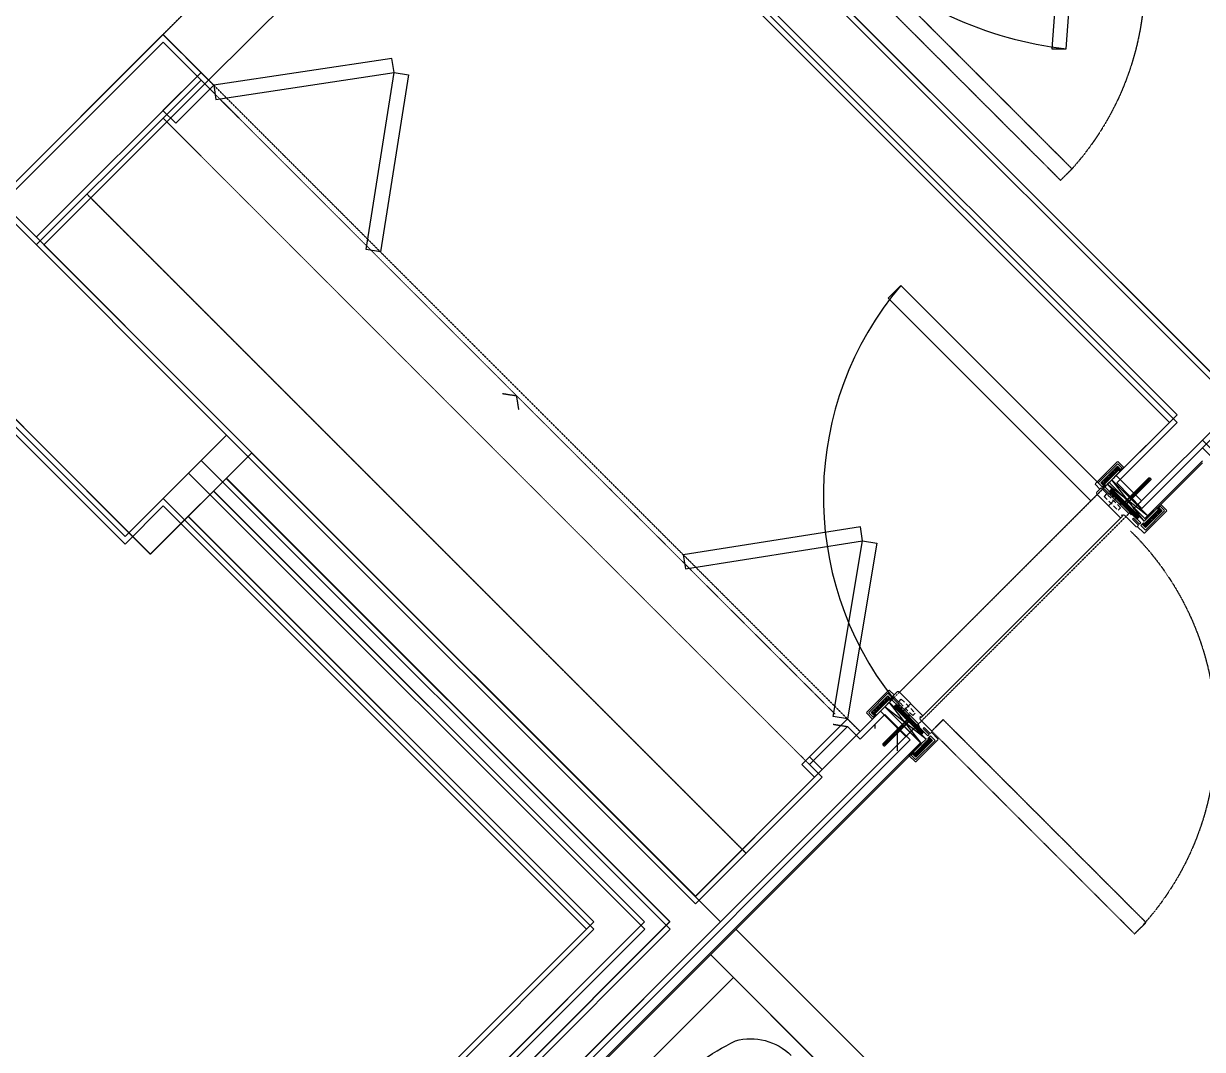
# Model space of a CAD drawing. Header units: millimetres. Extents: x 186805 to 449048, y 2167 to 51540.
# Drawn here: x 380867 to 384155, y 32261 to 35123 of the extents above; entities that cross this region are included whole.
import ezdxf

# ---------------------------------------------------------------- set-up
doc = ezdxf.new("R2010")
doc.units = ezdxf.units.MM
for name, pattern in [('BD$0$DASHDOT2', [0.5, 0.25, -0.125, 0, -0.125]), ('BD$0$HIDDEN', [0.375, 0.25, -0.125]), ('DASHDOT2', [0.5, 0.25, -0.125, 0, -0.125]), ('HIDDEN', [0.375, 0.25, -0.125]), ('HIDDEN2', [0.1875, 0.125, -0.0625]), ('XR-BAS2-BLOCK-A$0$DASHDOT2', [0.5, 0.25, -0.125, 0, -0.125])]:
    doc.linetypes.add(name, pattern=pattern)
doc.layers.get('0').update_dxf_attribs({"linetype": 'CONTINUOUS'})
for name, color, linetype, lineweight in [('0-60x60-C', 3, 'CONTINUOUS', 13), ('0-AKL-P1 TILES', 8, 'CONTINUOUS', 13), ('0-akl-plasterline', 9, 'CONTINUOUS', 13), ('3117.NEW ID XR$0$BB$0$a-conc', 6, 'CONTINUOUS', 30), ('3117.NEW ID XR$0$BD$0$a-conc', 6, 'CONTINUOUS', 30), ('3117.NEW ID XR$0$BD$0$a-sanit', 30, 'CONTINUOUS', 5), ('ARCHITRAVE', 2, 'CONTINUOUS', 13), ('BD$0$0-tiles', 9, 'CONTINUOUS', 5), ('BD$0$a-door', 8, 'CONTINUOUS', 9), ('BD$0$A-EQPM_ABOVE', 8, 'BD$0$DASHDOT2', 5), ('BD$0$A-SILL', 8, 'CONTINUOUS', 5), ('BD$0$a-wall', 8, 'CONTINUOUS', 30), ('Cabinet', 2, 'CONTINUOUS', 5), ('Countertop', 3, 'CONTINUOUS', 13), ('LINE 1 P1', 1, 'CONTINUOUS', 13), ('wall', 4, 'CONTINUOUS', 25)]:
    doc.layers.add(name, color=color, linetype=linetype, lineweight=lineweight)
for name, color, linetype in [('3117.NEW ID XR$0$a-conc', 140, 'CONTINUOUS'), ('3117.NEW ID XR$0$A-HATCH', 8, 'CONTINUOUS'), ('A-ABOV', 1, 'HIDDEN2'), ('A-ABOVE DOOR', 1, 'HIDDEN2'), ('A-CONC-BLDG', 6, 'CONTINUOUS'), ('a-door', 4, 'CONTINUOUS'), ('A-EQPM_ABOVE', 1, 'DASHDOT2'), ('a-wall', 140, 'CONTINUOUS'), ('BB$0$DOOR', 9, 'HIDDEN'), ('HATCH', 8, 'CONTINUOUS'), ('SANETARY', 1, 'CONTINUOUS'), ('STEEL', 8, 'CONTINUOUS'), ('XR-BAS2-BLOCK-A$0$A-EQPM_ABOVE', 1, 'XR-BAS2-BLOCK-A$0$DASHDOT2'), ('XR-BAS2-BLOCK-B$1$a-wall', 7, 'CONTINUOUS'), ('XR-GRD-BLOCKA$1$a-door', 3, 'CONTINUOUS'), ('XR-GRD-BLOCKA$1$a-wall', 7, 'CONTINUOUS')]:
    doc.layers.add(name, color=color, linetype=linetype)

# ---------------------------------------------------------------- blocks, each defined once
blk = doc.blocks.new('A$C7C4A1575')
at = {"layer": 'A-ABOV', "color": 8}
blk.add_line((66882.9, 15556), (67766.8, 16439.8), dxfattribs=at)
at = {"layer": 'A-ABOVE DOOR', "color": 8}
for p, q in [((65695, 18398.5), (65037.4, 17740.9)), ((65822.2, 18384.4), (67660.7, 16545.9)), ((65108.1, 17670.2), (65765.7, 18327.8))]:
    blk.add_line(p, q, dxfattribs=at)
at = {"layer": 'A-CONC-BLDG', "color": 8}
blk.add_lwpolyline([(68226.4, 16899.5), (68509.2, 17182.3), (67802.1, 17889.4), (67519.3, 17606.6)], close=True, dxfattribs=at)
at = {"layer": 'a-door', "color": 8, "lineweight": -3}
for points in [[(65963.7, 18455.1), (65928.3, 18490.5), (65822.2, 18384.4), (65857.6, 18349)], [(65857.6, 18349), (65897.1, 18342.8), (65815.4, 17852.5), (65775.8, 17858.7)], [(66315.5, 17891.2), (66309.2, 17930.7), (65815.4, 17852.5), (65821.6, 17813)], [(67160.4, 17046.2), (67199.9, 17039.9), (67121.7, 16546.1), (67082.2, 16552.3)], [(67731.4, 16687.3), (67766.8, 16652), (67660.7, 16545.9), (67625.4, 16581.3)], [(67625.4, 16581.3), (67619.1, 16620.8), (67121.7, 16546.1), (67128, 16506.6)], [(65188.3, 15669.1), (65228.3, 15669.1), (65287.4, 16479.6), (65247.4, 16479.6)]]:
    blk.add_lwpolyline(points, close=True, dxfattribs=at)
at = {"layer": 'a-door', "color": 8}
for points in [[(65695, 18398.5), (65659.6, 18363.2), (65730.3, 18292.5), (65765.7, 18327.8)], [(65037.4, 17740.9), (65072.7, 17776.3), (65143.4, 17705.6), (65108.1, 17670.2)]]:
    blk.add_lwpolyline(points, dxfattribs=at)
blk.add_lwpolyline([(65143.4, 17705.6), (65709.1, 17139.9), (65744.5, 17175.2), (65178.8, 17740.9)], close=True, dxfattribs=at)
blk.add_arc((65012.1, 17729.2), 912.7, 319.784, 38.1072, dxfattribs=at)
at = {"layer": 'a-door', "color": 8, "lineweight": -3}
blk.add_arc((65129.9, 15436.7), 1049.5, 46.8968, 83.5687, dxfattribs=at)
at = {"layer": 'a-wall', "color": 8}
for p, q in [((67590, 20081.4), (66423.9, 18915.3)), ((67660.7, 20010.7), (66565.3, 18915.3)), ((65695, 18398.5), (66776.8, 19480.4)), ((66352.6, 18914.7), (66918.3, 19480.4)), ((64867.6, 17571.2), (63205.9, 19232.9)), ((66423.3, 18985.4), (66387.9, 18950.1)), ((66353.2, 18915.3), (66388.5, 18950.7)), ((66352.6, 18914.7), (67590, 17677.3)), ((66423.9, 18915.3), (67626, 17713.3)), ((66565.3, 18915.3), (67696.7, 17784)), ((66281.9, 18844), (65765.7, 18327.8)), ((66281.9, 18844), (67519.3, 17606.6)), ((65695, 18398.5), (65765.7, 18327.8)), ((64231.3, 16934.8), (65037.4, 17740.9)), ((65037.4, 17740.9), (65108.1, 17670.2)), ((64938.4, 17500.5), (65108.1, 17670.2)), ((64938.4, 17500.5), (66882.9, 15556)), ((64832.3, 17394.4), (65893, 16333.8)), ((68120.3, 17005.5), (67660.7, 16545.9)), ((67766.8, 16439.8), (68226.4, 16899.5)), ((67660.7, 16545.9), (67766.8, 16439.8))]:
    blk.add_line(p, q, dxfattribs=at)
blk = doc.blocks.new('A$C32DD6ECA')
at = {"layer": '0-60x60-C', "color": 16, "xscale": 0.04183124983683228, "yscale": 0.04183124983683228, "zscale": 0.04183124983683228, "rotation": 180}
blk.add_blockref('A$C7C4A1575', (4397.08, 2202.64), dxfattribs=at)
blk = doc.blocks.new('A$C01635C6B')
at = {"layer": 'LINE 1 P1'}
for p, q in [((173.8, 3119.5), (173.8, 4969.7)), ((273.8, 3219.5), (273.8, 4969.7)), ((323.8, 3269.5), (323.8, 4969.7)), ((423.8, 3369.5), (423.8, 4969.7)), ((1973.1, 3369.5), (423.8, 3369.5)), ((1973.1, 3269.5), (323.8, 3269.5)), ((273.8, 3219.5), (1073.9, 3219.5)), ((173.8, 3119.5), (973.9, 3119.5))]:
    blk.add_line(p, q, dxfattribs=at)
blk.add_lwpolyline([(172.9, 5969.9), (572.9, 5969.9), (572.9, 4969.7), (172.9, 4969.7)], close=True, dxfattribs=at)
blk = doc.blocks.new('MB')
at = {"layer": 'STEEL'}
h = blk.add_hatch(dxfattribs=at)
h.set_pattern_fill('ANSI37', color=256, scale=20, style=0)
h.set_pattern_definition([(45, (-676.0703, -119.304), (-1.767767, 1.767767), []), (135, (-676.0703, -119.304), (-1.767767, -1.767767), [])])
edge = h.paths.add_edge_path()
edge.add_arc((2.5, 18.4), 2.5, 0, 180)
edge.add_arc((2.5, 18.4), 2.5, 0, 180, ccw=False)
edge = h.paths.add_edge_path()
edge.add_arc((2.5, -18.4), 2.5, 180, 360)
edge.add_line((5, 18.4), (5, -18.4))
edge.add_line((0, 18.4), (0, -18.4))
for p, q in [((0, 18.4), (0, -18.4)), ((5, 18.4), (5, -18.4))]:
    blk.add_line(p, q, dxfattribs=at)
for centre, start, end in [((2.5, 18.4), 0, 180), ((2.5, 18.4), 0, 180), ((2.5, -18.4), 180, 0)]:
    blk.add_arc(centre, 2.5, start, end, dxfattribs=at)
blk = doc.blocks.new('WP.2')
at = {"lineweight": 0}
h = blk.add_hatch(dxfattribs=at)
h.set_pattern_fill('LINE', color=8, scale=25, angle=90, style=0)
h.set_pattern_definition([(270, (1452.1806, -38810.5845), (3.125, -6e-16), [])])
h.paths.add_polyline_path([(18.4, 2.1), (18.4, -1.9), (67.5, -1.9), (67.5, 2.1)])
h = blk.add_hatch(dxfattribs=at)
h.set_pattern_fill('LINE', color=8, scale=25, angle=90, style=0)
h.set_pattern_definition([(270, (1477.088, -38810.5845), (3.125, -6e-16), [])])
h.paths.add_polyline_path([(43.3, 2.1), (43.3, -1.9), (92.4, -1.9), (92.4, 2.1)])
for p, q in [((-4.5, 4.5), (-4.5, -4.5)), ((-3.3, 4.5), (-4.5, 4.5)), ((-1, 6.5), (-2.3, 6.5)), ((-2.3, 6.5), (-2.3, -6.5)), ((-2.3, -3.5), (-2.3, 3.5)), ((0, -5.5), (0, 5.5)), ((94.6, 4), (0, 4)), ((94.6, 4), (96.6, 2)), ((96.6, -2), (96.6, 2)), ((-3.3, -4.5), (-4.5, -4.5)), ((-1, -6.5), (-2.3, -6.5)), ((94.6, -4), (0, -4)), ((96.6, -2), (94.6, -4))]:
    blk.add_line(p, q)
at = {"color": 8, "lineweight": 0}
for p, q in [((90.4, 2.1), (-2.3, 2.1)), ((7, -1.9), (7, 2.1)), ((18.4, -1.9), (18.4, 2.1)), ((96.3, 0.1), (90.4, 2.1)), ((96.3, 0.1), (90.4, -1.9)), ((90.4, -1.9), (-2.3, -1.9))]:
    blk.add_line(p, q, dxfattribs=at)
for centre, start, end in [((-3.3, 3.5), 0, 90), ((-1, 5.5), 0, 90), ((-3.3, -3.5), 270, 0), ((-1, -5.5), 270, 0)]:
    blk.add_arc(centre, 1, start, end)
blk = doc.blocks.new('A$C5C977968')
at = {"layer": 'HATCH'}
h = blk.add_hatch(dxfattribs=at)
h.set_pattern_fill('ANSI31', color=256, scale=20, style=0)
h.set_pattern_definition([(270, (-29553.0426, 63919.721), (-2.5, -2e-11), [])])
edge = h.paths.add_edge_path()
edge.add_line((7992, 4277), (7984.9, 4284.1))
edge.add_line((7984.9, 4284.1), (8009.7, 4308.9))
edge.add_ellipse((8011.5, 4307.1), major_axis=(-1.77, 1.77), ratio=1, start_angle=0.7071, end_angle=180)
edge.add_line((8013.3, 4305.4), (8039.3, 4331.4))
edge.add_ellipse((8037.6, 4333.2), major_axis=(1.77, 1.77), ratio=1, start_angle=270, end_angle=449.2929)
edge.add_line((8035.8, 4335), (8062, 4361.2))
edge.add_line((8062, 4361.2), (8069.1, 4354.1))
edge.add_line((8069.1, 4354.1), (7992, 4277))
h = blk.add_hatch(dxfattribs=at)
h.set_pattern_fill('ANSI31', color=256, scale=20, style=0)
h.set_pattern_definition([(180, (68228.6736, -33861.9953), (2e-11, -2.5), [])])
edge = h.paths.add_edge_path()
edge.add_line((8586, 3683), (8593, 3676))
edge.add_line((8593, 3676), (8617.8, 3700.8))
edge.add_ellipse((8616.1, 3702.5), major_axis=(-1.77, 1.77), ratio=1, start_angle=0, end_angle=179.2929, ccw=False)
edge.add_line((8614.3, 3704.3), (8640.4, 3730.4))
edge.add_ellipse((8642.1, 3728.6), major_axis=(1.77, 1.77), ratio=1, start_angle=-89.2929, end_angle=90, ccw=False)
edge.add_line((8643.9, 3726.9), (8670.1, 3753))
edge.add_line((8670.1, 3753), (8663, 3760.1))
edge.add_line((8663, 3760.1), (8586, 3683))
at = {"lineweight": 0}
for p, q in [((8039, 4413.1), (8048.2, 4422.3)), ((8043.3, 4413.1), (8050.3, 4420.2)), ((8045.4, 4411), (8052.5, 4418.1)), ((8047.5, 4408.9), (8054.6, 4416)), ((8049.6, 4406.8), (8056.7, 4413.8)), ((8051.7, 4404.6), (8058.8, 4411.7)), ((8053.9, 4402.5), (8060.9, 4409.6)), ((8056, 4400.4), (8063.1, 4407.5)), ((8058.1, 4398.3), (8065.2, 4405.4)), ((8060.2, 4396.2), (8067.3, 4403.2)), ((8062.4, 4394), (8069.4, 4401.1)), ((8064.5, 4391.9), (8071.5, 4399)), ((8066.6, 4389.8), (8073.7, 4396.9)), ((8068.7, 4387.7), (8075.8, 4394.7)), ((8070.8, 4385.6), (8077.9, 4392.6)), ((8073, 4383.4), (8080, 4390.5)), ((8075.1, 4381.3), (8082.2, 4388.4)), ((8077.2, 4379.2), (8084.3, 4386.3)), ((8079.3, 4377.1), (8086.4, 4384.1)), ((8081.4, 4374.9), (8088.5, 4382)), ((8081.4, 4370.7), (8090.6, 4379.9)), ((7933, 4307.1), (7923.8, 4297.9)), ((7933, 4302.8), (7925.9, 4295.8)), ((7935.1, 4300.7), (7928, 4293.6)), ((7937.2, 4298.6), (7930.1, 4291.5)), ((7939.3, 4296.5), (7932.2, 4289.4)), ((7941.4, 4294.3), (7934.4, 4287.3)), ((7943.6, 4292.2), (7936.5, 4285.1)), ((7945.7, 4290.1), (7938.6, 4283)), ((7947.8, 4288), (7940.7, 4280.9)), ((7949.9, 4285.9), (7942.9, 4278.8)), ((7952, 4283.7), (7945, 4276.7)), ((7954.2, 4281.6), (7947.1, 4274.5)), ((7956.3, 4279.5), (7949.2, 4272.4)), ((7958.4, 4277.4), (7951.3, 4270.3)), ((7960.5, 4275.2), (7953.5, 4268.2)), ((7962.7, 4273.1), (7955.6, 4266.1)), ((7964.8, 4271), (7957.7, 4263.9)), ((7966.9, 4268.9), (7959.8, 4261.8)), ((7969, 4266.8), (7961.9, 4259.7)), ((7971.1, 4264.6), (7964.1, 4257.6)), ((7975.4, 4264.6), (7966.2, 4255.4)), ((8679.7, 3772.5), (8688.8, 3781.7)), ((8683.9, 3772.5), (8691, 3779.6)), ((8686, 3770.4), (8693.1, 3777.4)), ((8688.1, 3768.2), (8695.2, 3775.3)), ((8690.3, 3766.1), (8697.3, 3773.2)), ((8692.4, 3764), (8699.5, 3771.1)), ((8694.5, 3761.9), (8701.6, 3769)), ((8696.6, 3759.8), (8703.7, 3766.8)), ((8698.7, 3757.6), (8705.8, 3764.7)), ((8700.9, 3755.5), (8707.9, 3762.6)), ((8703, 3753.4), (8710.1, 3760.5)), ((8705.1, 3751.3), (8712.2, 3758.3)), ((8707.2, 3749.2), (8714.3, 3756.2)), ((8709.4, 3747), (8716.4, 3754.1)), ((8711.5, 3744.9), (8718.5, 3752)), ((8713.6, 3742.8), (8720.7, 3749.9)), ((8715.7, 3740.7), (8722.8, 3747.7)), ((8717.8, 3738.6), (8724.9, 3745.6)), ((8720, 3736.4), (8727, 3743.5)), ((8722.1, 3734.3), (8729.2, 3741.4)), ((8722.1, 3730.1), (8731.3, 3739.3)), ((8573.6, 3666.4), (8564.4, 3657.2)), ((8573.6, 3662.2), (8566.5, 3655.1)), ((8575.7, 3660.1), (8568.6, 3653)), ((8577.8, 3657.9), (8570.8, 3650.9)), ((8580, 3655.8), (8572.9, 3648.7)), ((8582.1, 3653.7), (8575, 3646.6)), ((8584.2, 3651.6), (8577.1, 3644.5)), ((8586.3, 3649.5), (8579.2, 3642.4)), ((8588.4, 3647.3), (8581.4, 3640.3)), ((8590.6, 3645.2), (8583.5, 3638.1)), ((8592.7, 3643.1), (8585.6, 3636)), ((8594.8, 3641), (8587.7, 3633.9)), ((8596.9, 3638.8), (8589.9, 3631.8)), ((8599, 3636.7), (8592, 3629.7)), ((8601.2, 3634.6), (8594.1, 3627.5)), ((8603.3, 3632.5), (8596.2, 3625.4)), ((8605.4, 3630.4), (8598.3, 3623.3)), ((8607.5, 3628.2), (8600.5, 3621.2)), ((8609.7, 3626.1), (8602.6, 3619)), ((8611.8, 3624), (8604.7, 3616.9)), ((8616, 3624), (8606.8, 3614.8))]:
    blk.add_line(p, q, dxfattribs=at)
at = {"layer": '0-akl-plasterline'}
for p, q in [((9845.6, 6491), (7901.2, 4546.7)), ((7774, 4674), (8813.4, 5713.4)), ((10581.2, 5501.3), (10708.4, 5628.6)), ((11168.1, 5169), (10708.4, 5628.6)), ((11040.8, 5041.7), (10581.2, 5501.3)), ((9223.5, 3224.4), (11040.8, 5041.7)), ((11472.1, 4864.9), (10814.5, 4207.3)), ((8069.4, 4378.5), (7901.2, 4546.7)), ((10708.4, 4313.4), (9527.6, 3132.5)), ((10814.5, 4207.3), (10708.4, 4313.4)), ((8695.2, 3752.7), (8592.7, 3650.2)), ((8695.2, 3752.7), (8763.9, 3684)), ((8763.9, 3684), (8799.3, 3719.4)), ((8799.3, 3719.4), (8926.5, 3592.1)), ((8926.5, 3592.1), (8891.2, 3556.7)), ((9223.5, 3224.4), (8891.2, 3556.7)), ((9527.6, 3132.5), (10694.3, 1965.8))]:
    blk.add_line(p, q, dxfattribs=at)
at = {"layer": '3117.NEW ID XR$0$a-conc'}
for p, q in [((10531.7, 4511.3), (11168.1, 5147.7)), ((11450.9, 4864.9), (10814.5, 4228.5)), ((10814.5, 4228.5), (10531.7, 4511.3))]:
    blk.add_line(p, q, dxfattribs=at)
at = {"layer": '3117.NEW ID XR$0$A-HATCH'}
for p, q in [((7703.2, 4582.1), (7809.3, 4476)), ((8660.6, 3696.9), (8660.6, 3630.3)), ((8723.1, 3703.6), (8723.1, 3692.8))]:
    blk.add_line(p, q, dxfattribs=at)
at = {"layer": '3117.NEW ID XR$0$BB$0$a-conc'}
for p, q in [((10531.7, 4511.3), (11168.1, 5147.7)), ((11450.9, 4864.9), (10814.5, 4228.5)), ((10814.5, 4228.5), (10531.7, 4511.3))]:
    blk.add_line(p, q, dxfattribs=at)
at = {"layer": '3117.NEW ID XR$0$BD$0$a-conc'}
for p, q in [((10531.7, 4511.3), (11168.1, 5147.7)), ((11450.9, 4864.9), (10814.5, 4228.5)), ((10814.5, 4228.5), (10531.7, 4511.3))]:
    blk.add_line(p, q, dxfattribs=at)
at = {"layer": '3117.NEW ID XR$0$BD$0$a-sanit'}
for p, q in [((7915.4, 1937.5), (9110.4, 3132.5)), ((7986.1, 1866.8), (9181.1, 3061.8))]:
    blk.add_line(p, q, dxfattribs=at)
at = {"layer": 'A-EQPM_ABOVE'}
for p in [(10920.6, 5183.1), (10908.1, 5170.7)]:
    blk.add_line(p, (9082.1, 3344.6), dxfattribs=at)
at = {"layer": 'a-wall'}
for p, q in [((9824.6, 6491.2), (7880, 4546.7)), ((9824.6, 6491.2), (7880, 4546.7)), ((9824.4, 6491), (7880, 4546.7)), ((7774, 4652.8), (8834.6, 5713.4)), ((7774, 4652.8), (8834.6, 5713.4)), ((7774, 4652.8), (8834.6, 5713.4)), ((10602.4, 5501.3), (10708.4, 5607.4)), ((11168.1, 5147.7), (10708.4, 5607.4)), ((10708.4, 5395.2), (10602.4, 5501.3)), ((10708.4, 5395.2), (10602.4, 5501.3)), ((11062, 5041.7), (10708.4, 5395.2)), ((11062, 5041.7), (10708.4, 5395.2)), ((11062, 5041.7), (10708.4, 5395.2)), ((11062, 5041.7), (10708.4, 5395.2)), ((11062, 5041.7), (10708.4, 5395.2)), ((8048.4, 4378.3), (7880, 4546.7)), ((8048.4, 4378.3), (7880, 4546.7)), ((8048.4, 4378.3), (7880, 4546.7)), ((8048.4, 4378.3), (7880, 4546.7)), ((8048.4, 4378.3), (7880, 4546.7)), ((8048.4, 4378.3), (7880, 4546.7)), ((8048.4, 4378.3), (7880, 4546.7)), ((8048.4, 4378.3), (7880, 4546.7)), ((8048.4, 4378.3), (7880, 4546.7)), ((8048.4, 4378.3), (7880, 4546.7)), ((8048.4, 4378.3), (7880, 4546.7)), ((8048.4, 4378.3), (7880, 4546.7)), ((7880, 4546.7), (8048.4, 4378.3)), ((10531.7, 4511.3), (9223.5, 3203.2)), ((10531.7, 4511.3), (9223.5, 3203.2)), ((10531.7, 4511.3), (9223.5, 3203.2)), ((7809.3, 4476), (6147.6, 2814.3)), ((7809.3, 4476), (6147.6, 2814.3)), ((7809.3, 4476), (6147.6, 2814.3)), ((7978.7, 4306.6), (7809.3, 4476)), ((7978.7, 4306.6), (7809.3, 4476)), ((7978.7, 4306.6), (7809.3, 4476)), ((7978.7, 4306.6), (7809.3, 4476)), ((7978.7, 4306.6), (7809.3, 4476)), ((7978.7, 4306.6), (7809.3, 4476)), ((10602.4, 4440.6), (9294.2, 3132.5)), ((10602.4, 4440.6), (9294.2, 3132.5)), ((10602.4, 4440.6), (9294.2, 3132.5)), ((8048.4, 4378.3), (7978.7, 4306.6)), ((10637.7, 4405.3), (9364.9, 3132.5)), ((10637.7, 4405.3), (9364.9, 3132.5)), ((10637.7, 4405.3), (9364.9, 3132.5)), ((10708.4, 4334.6), (9506.4, 3132.5)), ((10708.4, 4334.6), (9506.4, 3132.5)), ((10708.4, 4334.6), (9506.4, 3132.5)), ((8695.2, 3731.5), (8624.5, 3660.8)), ((8695.2, 3731.5), (8763.9, 3662.8)), ((8763.9, 3662.8), (8799.3, 3698.2)), ((8799.3, 3698.2), (8905.3, 3592.1)), ((8657.8, 3627.5), (8624.5, 3660.8)), ((9718.5, 2566.8), (8657.8, 3627.5)), ((9718.5, 2566.8), (8657.8, 3627.5)), ((8905.3, 3592.1), (8870, 3556.7)), ((9223.5, 3203.2), (8870, 3556.7)), ((9223.5, 3203.2), (8870, 3556.7)), ((9223.5, 3203.2), (8870, 3556.7)), ((9859.9, 2566.8), (9294.2, 3132.5)), ((10531.7, 1965.8), (9364.9, 3132.5)), ((10531.7, 1965.8), (9364.9, 3132.5)), ((10673.1, 1965.8), (9506.4, 3132.5))]:
    blk.add_line(p, q, dxfattribs=at)
at = {"layer": 'ARCHITRAVE'}
for p, q in [((10708.4, 5628.6), (9845.8, 6491.2)), ((10581.2, 5501.3), (9718.5, 6364)), ((8044.7, 4430.1), (8033.4, 4418.8)), ((8033.4, 4418.8), (8040.4, 4411.7)), ((8036.9, 4415.3), (8046.1, 4424.4)), ((8040.4, 4411.7), (8042.6, 4413.8)), ((8042.6, 4413.8), (8082.2, 4374.2)), ((8046.1, 4424.4), (8092.8, 4377.8)), ((8099.8, 4377.8), (8047.5, 4430.1)), ((8082.2, 4374.2), (8080, 4372.1)), ((8092.8, 4377.8), (8083.6, 4368.6)), ((8083.6, 4368.6), (8092.8, 4377.8)), ((8087.1, 4365), (8099.8, 4377.8)), ((7992, 4277), (8069.1, 4354.1)), ((8062.4, 4347.4), (8037.6, 4322.6)), ((8039, 4281.6), (8103.7, 4346.3)), ((8055.3, 4340.3), (8065.9, 4350.9)), ((8057, 4338.5), (8055.3, 4340.3)), ((8060.6, 4342.1), (8057, 4338.5)), ((8085.3, 4370.4), (8058.8, 4343.8)), ((8058.8, 4343.8), (8060.6, 4342.1)), ((8062, 4361.2), (8069.1, 4354.1)), ((8064.1, 4345.6), (8062.4, 4347.4)), ((8067.7, 4349.1), (8064.1, 4345.6)), ((8065.9, 4350.9), (8067.7, 4349.1)), ((8070.1, 4348.1), (8088.9, 4366.8)), ((8073, 4345.2), (8070.1, 4348.1)), ((8091.7, 4364), (8073, 4345.2)), ((8080, 4372.1), (8087.1, 4365)), ((8081.8, 4366.8), (8654.6, 3794.1)), ((8088.9, 4366.8), (8085.3, 4370.4)), ((8105.1, 4350.6), (8091.7, 4364)), ((7916, 4301.4), (7927.3, 4312.7)), ((7930.8, 4309.2), (7921.6, 4300)), ((7927.3, 4312.7), (7934.4, 4305.7)), ((8034.1, 4319.1), (8009.3, 4294.3)), ((8035.8, 4317.3), (8034.1, 4319.1)), ((8039.4, 4320.9), (8035.8, 4317.3)), ((8037.6, 4322.6), (8039.4, 4320.9)), ((8050, 4335), (8071.2, 4313.8)), ((7968.3, 4246.3), (7916, 4298.6)), ((7921.6, 4300), (7968.3, 4253.3)), ((7934.4, 4305.7), (7932.2, 4303.5)), ((7932.2, 4303.5), (7971.8, 4263.9)), ((8005.8, 4290.8), (7981, 4266.1)), ((7984.6, 4262.5), (8001.5, 4279.5)), ((7984.9, 4284.1), (7992, 4277)), ((8004.4, 4276.7), (7987.4, 4259.7)), ((7994.5, 4255.4), (8027, 4288)), ((8001.5, 4279.5), (8004.4, 4276.7)), ((8007.6, 4289), (8005.8, 4290.8)), ((8011.1, 4292.6), (8007.6, 4289)), ((8009.3, 4294.3), (8011.1, 4292.6)), ((8029.8, 4288), (8031.1, 4286.7)), ((8031.1, 4286.7), (8031.8, 4287.4)), ((8031.8, 4287.4), (8033.2, 4288.8)), ((8032.6, 4285.2), (8034, 4286.6)), ((8032.6, 4285.2), (8036.2, 4281.6)), ((8034.7, 4287.3), (8033.2, 4288.8)), ((8034, 4286.6), (8034.7, 4287.3)), ((8034.4, 4283.4), (8592.4, 3725.4)), ((7968.3, 4253.3), (7977.5, 4262.5)), ((7977.5, 4262.5), (7968.3, 4253.3)), ((7981, 4259), (7968.3, 4246.3)), ((7971.8, 4263.9), (7974, 4266.1)), ((7974, 4266.1), (7981, 4259)), ((7981, 4266.1), (7984.6, 4262.5)), ((7987.4, 4259.7), (7991.6, 4255.4)), ((8590.6, 3730.1), (8655.3, 3794.8)), ((8672.9, 3782.7), (8654.2, 3764)), ((8659.5, 3796.2), (8672.9, 3782.7)), ((8674, 3778.1), (8686.7, 3790.9)), ((8686.7, 3783.8), (8677.5, 3774.6)), ((8677.5, 3774.6), (8686.7, 3783.8)), ((8686.7, 3790.9), (8739.1, 3738.6)), ((8733.4, 3737.1), (8686.7, 3783.8)), ((8586, 3683), (8663, 3760.1)), ((8643.9, 3741), (8622.7, 3762.2)), ((8656.3, 3753.4), (8631.6, 3728.7)), ((8651, 3751.6), (8647.5, 3748.1)), ((8649.3, 3746.3), (8659.9, 3756.9)), ((8652.8, 3749.9), (8651, 3751.6)), ((8679.3, 3776.4), (8652.8, 3749.9)), ((8654.2, 3764), (8657, 3761.2)), ((8658.1, 3758.7), (8654.6, 3755.2)), ((8654.6, 3755.2), (8656.3, 3753.4)), ((8657, 3761.2), (8675.8, 3779.9)), ((8659.9, 3756.9), (8658.1, 3758.7)), ((8670.1, 3753), (8663, 3760.1)), ((8681.1, 3771.1), (8674, 3778.1)), ((8675.8, 3779.9), (8679.3, 3776.4)), ((8683.2, 3773.2), (8681.1, 3771.1)), ((8722.8, 3733.6), (8683.2, 3773.2)), ((8564.4, 3685.5), (8596.9, 3718)), ((8594.2, 3723.6), (8590.6, 3727.2)), ((8594.2, 3723.6), (8595.6, 3725)), ((8595.6, 3725), (8596.3, 3725.7)), ((8595.7, 3722.1), (8596.4, 3722.8)), ((8596.9, 3720.9), (8595.7, 3722.1)), ((8596.3, 3725.7), (8597.8, 3724.3)), ((8596.4, 3722.8), (8597.8, 3724.3)), ((8628, 3725.1), (8603.3, 3700.4)), ((8629.8, 3730.4), (8626.3, 3726.9)), ((8626.3, 3726.9), (8628, 3725.1)), ((8631.6, 3728.7), (8629.8, 3730.4)), ((8647.5, 3748.1), (8649.3, 3746.3)), ((8720.7, 3731.5), (8722.8, 3733.6)), ((8727.7, 3724.4), (8720.7, 3731.5)), ((8724.2, 3727.9), (8733.4, 3737.1)), ((8739.1, 3735.7), (8727.7, 3724.4)), ((8568.6, 3678.4), (8564.4, 3682.7)), ((8585.6, 3695.4), (8568.6, 3678.4)), ((8571.5, 3675.6), (8588.4, 3692.6)), ((8599.8, 3696.8), (8575, 3672.1)), ((8588.4, 3692.6), (8585.6, 3695.4)), ((8593, 3676), (8586, 3683)), ((8601.5, 3702.1), (8598, 3698.6)), ((8598, 3698.6), (8599.8, 3696.8)), ((8603.3, 3700.4), (8601.5, 3702.1)), ((8567.9, 3672.1), (8555.2, 3659.4)), ((8555.2, 3659.4), (8607.5, 3607)), ((8562.3, 3659.4), (8571.5, 3668.5)), ((8571.5, 3668.5), (8562.3, 3659.4)), ((8608.9, 3612.7), (8562.3, 3659.4)), ((8575, 3665), (8567.9, 3672.1)), ((8575, 3672.1), (8571.5, 3675.6)), ((8572.9, 3662.9), (8575, 3665)), ((8612.5, 3623.3), (8572.9, 3662.9)), ((8618.1, 3621.9), (8608.9, 3612.7)), ((8610.4, 3607), (8621.7, 3618.3)), ((8614.6, 3625.4), (8612.5, 3623.3)), ((8621.7, 3618.3), (8614.6, 3625.4))]:
    blk.add_line(p, q, dxfattribs=at)
for centre, radius, start, end in [((8046.1, 4428.7), 2, 45, 135), ((8099.7, 4350), 5.47, 312.1975, 5.7274), ((7917.4, 4300), 2, 135, 225), ((8028.4, 4286.6), 2, 45, 135), ((8037.6, 4283), 2, 225, 315), ((7993.1, 4256.9), 2, 225, 315), ((8659, 3790.7), 5.47, 84.2726, 137.8025), ((8592, 3728.7), 2, 135, 225), ((8595.5, 3719.5), 2, 315, 45), ((8737.6, 3737.1), 2, 315, 45), ((8565.8, 3684.1), 2, 135, 225), ((8608.9, 3608.4), 2, 225, 315)]:
    blk.add_arc(centre, radius, start, end, dxfattribs=at)
at = {"layer": 'BB$0$DOOR'}
for p, q in [((8173, 5253.7), (8738.7, 5819.4)), ((8770.5, 5787.6), (8204.8, 5221.9)), ((8204.8, 5221.9), (8173, 5253.7)), ((7966.8, 3151.6), (8532.5, 3717.3)), ((8532.5, 3717.3), (8564.3, 3685.5)), ((8564.3, 3685.5), (7998.7, 3119.8)), ((7998.7, 3119.8), (7966.8, 3151.6))]:
    blk.add_line(p, q, dxfattribs=at)
for centre in [(8767.2, 5785), (8568.7, 3675.8), (8568.7, 3675.8), (8568.7, 3675.8)]:
    blk.add_arc(centre, 796.8, 134.5682, 221.7957, dxfattribs=at)
at = {"layer": 'BD$0$0-tiles'}
for p, q in [((7809.2, 4439.1), (7969.6, 4278.7)), ((7809.2, 4439.1), (7969.6, 4278.7)), ((7809.2, 4433.5), (7966.8, 4275.9)), ((7809.2, 4433.5), (7966.8, 4275.9)), ((8592.7, 3650.2), (9676.1, 2566.8)), ((8595.5, 3653), (9681.7, 2566.8))]:
    blk.add_line(p, q, dxfattribs=at)
at = {"layer": 'BD$0$a-door', "lineweight": -3}
for p, q in [((10602.4, 5501.3), (10567, 5465.9)), ((10602.4, 5501.3), (10567, 5465.9)), ((10708.4, 5395.2), (10602.4, 5501.3)), ((10708.4, 5395.2), (10602.4, 5501.3)), ((10673.1, 5359.9), (10708.4, 5395.2)), ((10673.1, 5359.9), (10708.4, 5395.2)), ((8799.3, 3698.2), (8905.3, 3592.1))]:
    blk.add_line(p, q, dxfattribs=at)
at = {"layer": 'BD$0$a-door', "linetype": 'HIDDEN', "lineweight": -3}
for p, q in [((10496.3, 5395.2), (10547, 5445.9)), ((10496.3, 5395.2), (10547, 5445.9)), ((9715.8, 4581.4), (9722, 4621)), ((9761.5, 4627.2), (9722, 4621)), ((8838.8, 3704.4), (8799.3, 3698.2))]:
    blk.add_line(p, q, dxfattribs=at)
at = {"layer": 'BD$0$A-EQPM_ABOVE'}
blk.add_line((10908.1, 5170.7), (9082.1, 3344.6), dxfattribs=at)
blk.add_line((10908.1, 5170.7), (9082.1, 3344.6), dxfattribs=at)
at = {"layer": 'BD$0$A-SILL', "linetype": 'BD$0$HIDDEN'}
for p, q in [((8834.2, 3733.1), (10602.4, 5501.3)), ((10708.4, 5395.2), (8905.3, 3592.1))]:
    blk.add_line(p, q, dxfattribs=at)
at = {"layer": 'BD$0$a-wall'}
for p, q in [((10708.4, 5395.2), (10602.4, 5501.3)), ((10708.4, 5395.2), (10602.4, 5501.3)), ((10708.4, 5395.2), (10602.4, 5501.3)), ((10708.4, 5395.2), (10602.4, 5501.3)), ((10496.3, 5395.2), (10547, 5445.9)), ((10496.3, 5395.2), (10547, 5445.9)), ((10708.4, 5395.2), (10602.4, 5289.2)), ((10708.4, 5395.2), (10602.4, 5289.2)), ((8695.2, 3731.5), (8763.9, 3662.8)), ((8695.2, 3731.5), (8763.9, 3662.8)), ((8695.2, 3731.5), (8763.9, 3662.8)), ((8909.3, 3596.1), (8870, 3556.7))]:
    blk.add_line(p, q, dxfattribs=at)
at = {"layer": 'Cabinet'}
blk.add_line((7966.8, 4275.9), (8069.4, 4378.5), dxfattribs=at)
for points in [[(8062, 4386.6), (8074.7, 4373.9), (7972.2, 4271.4), (7959.5, 4284.1)], [(8695.6, 3753), (8682.8, 3765.8), (8580.3, 3663.2), (8593, 3650.5)]]:
    blk.add_lwpolyline(points, close=True, dxfattribs=at)
at = {"layer": 'Countertop'}
for p, q in [((8044.3, 4436.8), (8028.1, 4420.6)), ((8028.1, 4420.6), (8081.8, 4366.8)), ((8108, 4376), (8047.2, 4436.8)), ((8095.2, 4360.5), (8108, 4373.2)), ((7909.3, 4301.8), (7925.5, 4318)), ((7925.5, 4318), (7959.5, 4284.1)), ((7970.1, 4238.1), (7909.3, 4298.9)), ((7990.9, 4256.2), (7972.9, 4238.1)), ((8669.4, 3786.3), (8682.1, 3799)), ((8685, 3799), (8745.8, 3738.2)), ((8729.5, 3719.1), (8675.8, 3772.8)), ((8745.8, 3735.4), (8729.5, 3719.1)), ((8565.1, 3682), (8547.1, 3664)), ((8547.1, 3661.1), (8607.9, 3600.3)), ((8627, 3616.6), (8593, 3650.5)), ((8610.7, 3600.3), (8627, 3616.6))]:
    blk.add_line(p, q, dxfattribs=at)
for centre, start, end in [((8045.7, 4435.4), 45, 135), ((8106.5, 4374.6), 315, 45), ((7910.7, 4300.3), 135, 225), ((7971.5, 4239.5), 225, 315), ((8683.5, 3797.6), 45, 135), ((8744.4, 3736.8), 315, 45), ((8548.5, 3662.5), 135, 225), ((8609.3, 3601.7), 225, 315)]:
    blk.add_arc(centre, 2, start, end, dxfattribs=at)
at = {"layer": 'HATCH'}
for p, q in [((7959.5, 4284.1), (8074.7, 4373.9)), ((7972.2, 4271.4), (8062, 4386.6)), ((7984.9, 4284.1), (8062, 4361.2)), ((8580.3, 3663.2), (8695.6, 3753)), ((8593, 3650.5), (8682.8, 3765.8)), ((8593, 3676), (8670.1, 3753))]:
    blk.add_line(p, q, dxfattribs=at)
at = {"layer": 'HATCH', "linetype": 'HIDDEN', "ltscale": 50}
for points in [[(8076.5, 4347.4), (8083.6, 4340.3), (8044.7, 4301.4), (8037.6, 4308.5)], [(8656.3, 3767.5), (8649.3, 3774.6), (8610.4, 3735.7), (8617.4, 3728.7)]]:
    blk.add_lwpolyline(points, close=True, dxfattribs=at)
at = {"layer": 'HATCH'}
for centre, start, end in [((8029.9, 4420.5), 296.0614, 333.9386), ((8030.6, 4419.8), 296.0614, 333.9386), ((8031.3, 4419.1), 296.0614, 333.9386), ((8032, 4418.4), 296.0614, 333.9386), ((8032.7, 4417.7), 296.0614, 333.9386), ((8033.4, 4416.9), 296.0614, 333.9386), ((8034.1, 4416.2), 296.0614, 333.9386), ((8034.9, 4415.5), 296.0614, 333.9386), ((8035.6, 4414.8), 296.0614, 333.9386), ((8036.3, 4414.1), 296.0614, 333.9386), ((8037, 4413.4), 296.0614, 333.9386), ((7925.6, 4316.2), 296.0614, 333.9386), ((7926.3, 4315.5), 296.0614, 333.9386), ((7927, 4314.8), 296.0614, 333.9386), ((7927.7, 4314.1), 296.0614, 333.9386), ((7928.4, 4313.4), 296.0614, 333.9386), ((7929.1, 4312.6), 296.0614, 333.9386), ((7929.8, 4311.9), 296.0614, 333.9386), ((7930.6, 4311.2), 296.0614, 333.9386), ((7931.3, 4310.5), 296.0614, 333.9386), ((7932, 4309.8), 296.0614, 333.9386), ((7932.7, 4309.1), 296.0614, 333.9386), ((8722.4, 3728), 116.0614, 153.9386), ((8723.1, 3727.3), 116.0614, 153.9386), ((8723.8, 3726.6), 116.0614, 153.9386), ((8724.5, 3725.9), 116.0614, 153.9386), ((8725.2, 3725.2), 116.0614, 153.9386), ((8725.9, 3724.5), 116.0614, 153.9386), ((8726.6, 3723.8), 116.0614, 153.9386), ((8727.3, 3723.1), 116.0614, 153.9386), ((8728, 3722.4), 116.0614, 153.9386), ((8728.7, 3721.7), 116.0614, 153.9386), ((8729.4, 3720.9), 116.0614, 153.9386), ((8618.1, 3623.7), 116.0614, 153.9386), ((8618.8, 3623), 116.0614, 153.9386), ((8619.5, 3622.3), 116.0614, 153.9386), ((8620.2, 3621.6), 116.0614, 153.9386), ((8620.9, 3620.9), 116.0614, 153.9386), ((8621.6, 3620.2), 116.0614, 153.9386), ((8622.3, 3619.5), 116.0614, 153.9386), ((8623, 3618.8), 116.0614, 153.9386), ((8623.7, 3618.1), 116.0614, 153.9386), ((8624.4, 3617.4), 116.0614, 153.9386), ((8625.1, 3616.7), 116.0614, 153.9386)]:
    blk.add_arc(centre, 3.85, start, end, dxfattribs=at)
at = {"layer": 'HATCH', "lineweight": 0}
blk.add_open_spline([(8677.6, 3774.7), (8676.8, 3774.6), (8675.4, 3774.8), (8673.5, 3776), (8672.6, 3776.7)], degree=3, knots=[7.717154, 7.717154, 7.717154, 7.717154, 10.30222, 12.466442, 12.466442, 12.466442, 12.466442], dxfattribs=at)
blk.add_open_spline([(8604.6, 3701.7), (8603.6, 3702), (8602.6, 3702), (8601.8, 3701.9)], degree=3, dxfattribs=at)
at = {"layer": 'SANETARY'}
blk.add_lwpolyline([(9364.9, 2750.6), (9117.5, 2998.1), (7986.1, 1866.8), (8233.6, 1619.3)], dxfattribs=at)
for centre, radius, start, end in [((9069.1, 2667.7), 159.4, 74.4154, 135), ((8757.1, 2107.6), 797, 46.7912, 63.5672)]:
    blk.add_arc(centre, radius, start, end, dxfattribs=at)
at = {"layer": 'XR-BAS2-BLOCK-A$0$A-EQPM_ABOVE'}
blk.add_line((10908.1, 5170.7), (9082.1, 3344.6), dxfattribs=at)
at = {"layer": 'XR-BAS2-BLOCK-B$1$a-wall'}
blk.add_line((10708.4, 5395.2), (10602.4, 5501.3), dxfattribs=at)
blk.add_line((10708.4, 5395.2), (10602.4, 5501.3), dxfattribs=at)
at = {"layer": 'XR-GRD-BLOCKA$1$a-door', "lineweight": -3}
for p, q in [((10602.4, 5501.3), (10567, 5465.9)), ((10602.4, 5501.3), (10567, 5465.9)), ((10708.4, 5395.2), (10602.4, 5501.3)), ((10708.4, 5395.2), (10602.4, 5501.3)), ((10708.4, 5395.2), (10602.4, 5501.3)), ((10708.4, 5395.2), (10602.4, 5501.3))]:
    blk.add_line(p, q, dxfattribs=at)
at = {"layer": 'XR-GRD-BLOCKA$1$a-wall'}
blk.add_line((10708.4, 5395.2), (10602.4, 5501.3), dxfattribs=at)
blk.add_line((10708.4, 5395.2), (10602.4, 5501.3), dxfattribs=at)
at = {"layer": 'HATCH', "extrusion": (0, 0, -1), "zscale": -1, "rotation": 44.99999999941044}
blk.add_blockref('WP.2', (-8022.7, 4321.9), dxfattribs=at)
at = {"layer": 'HATCH', "rotation": 315.0000000005895}
blk.add_blockref('WP.2', (8630.8, 3713.8), dxfattribs=at)
at = {"layer": 'wall', "extrusion": (0, 0, -1), "zscale": -1, "rotation": 224.9999999994105}
blk.add_blockref('MB', (-8022.8, 4321.9), dxfattribs=at)
at = {"layer": 'wall', "rotation": 135.0000000005896}
blk.add_blockref('MB', (8630.9, 3713.8), dxfattribs=at)

msp = doc.modelspace()

# ---------------------------------------------------------------- block references
at = {"linetype": 'ByBlock', "xscale": -0.999860634786382, "yscale": 0.999860634786382, "zscale": 0.999860634786382, "rotation": 44.9999999999602}
msp.add_blockref('A$C01635C6B', (385139.6, 30534.3), dxfattribs=at)
at = {"layer": '0-60x60-C', "color": 16, "xscale": 23.90557308239969, "yscale": 23.90557308239969, "zscale": 23.90557308239969}
msp.add_blockref('A$C32DD6ECA', (343908.2, -1123), dxfattribs=at)
at = {"layer": '0-AKL-P1 TILES', "color": 1, "xscale": -1}
msp.add_blockref('A$C5C977968', (391964.7, 29463.8), dxfattribs=at)

doc.saveas('drawing.dxf')
